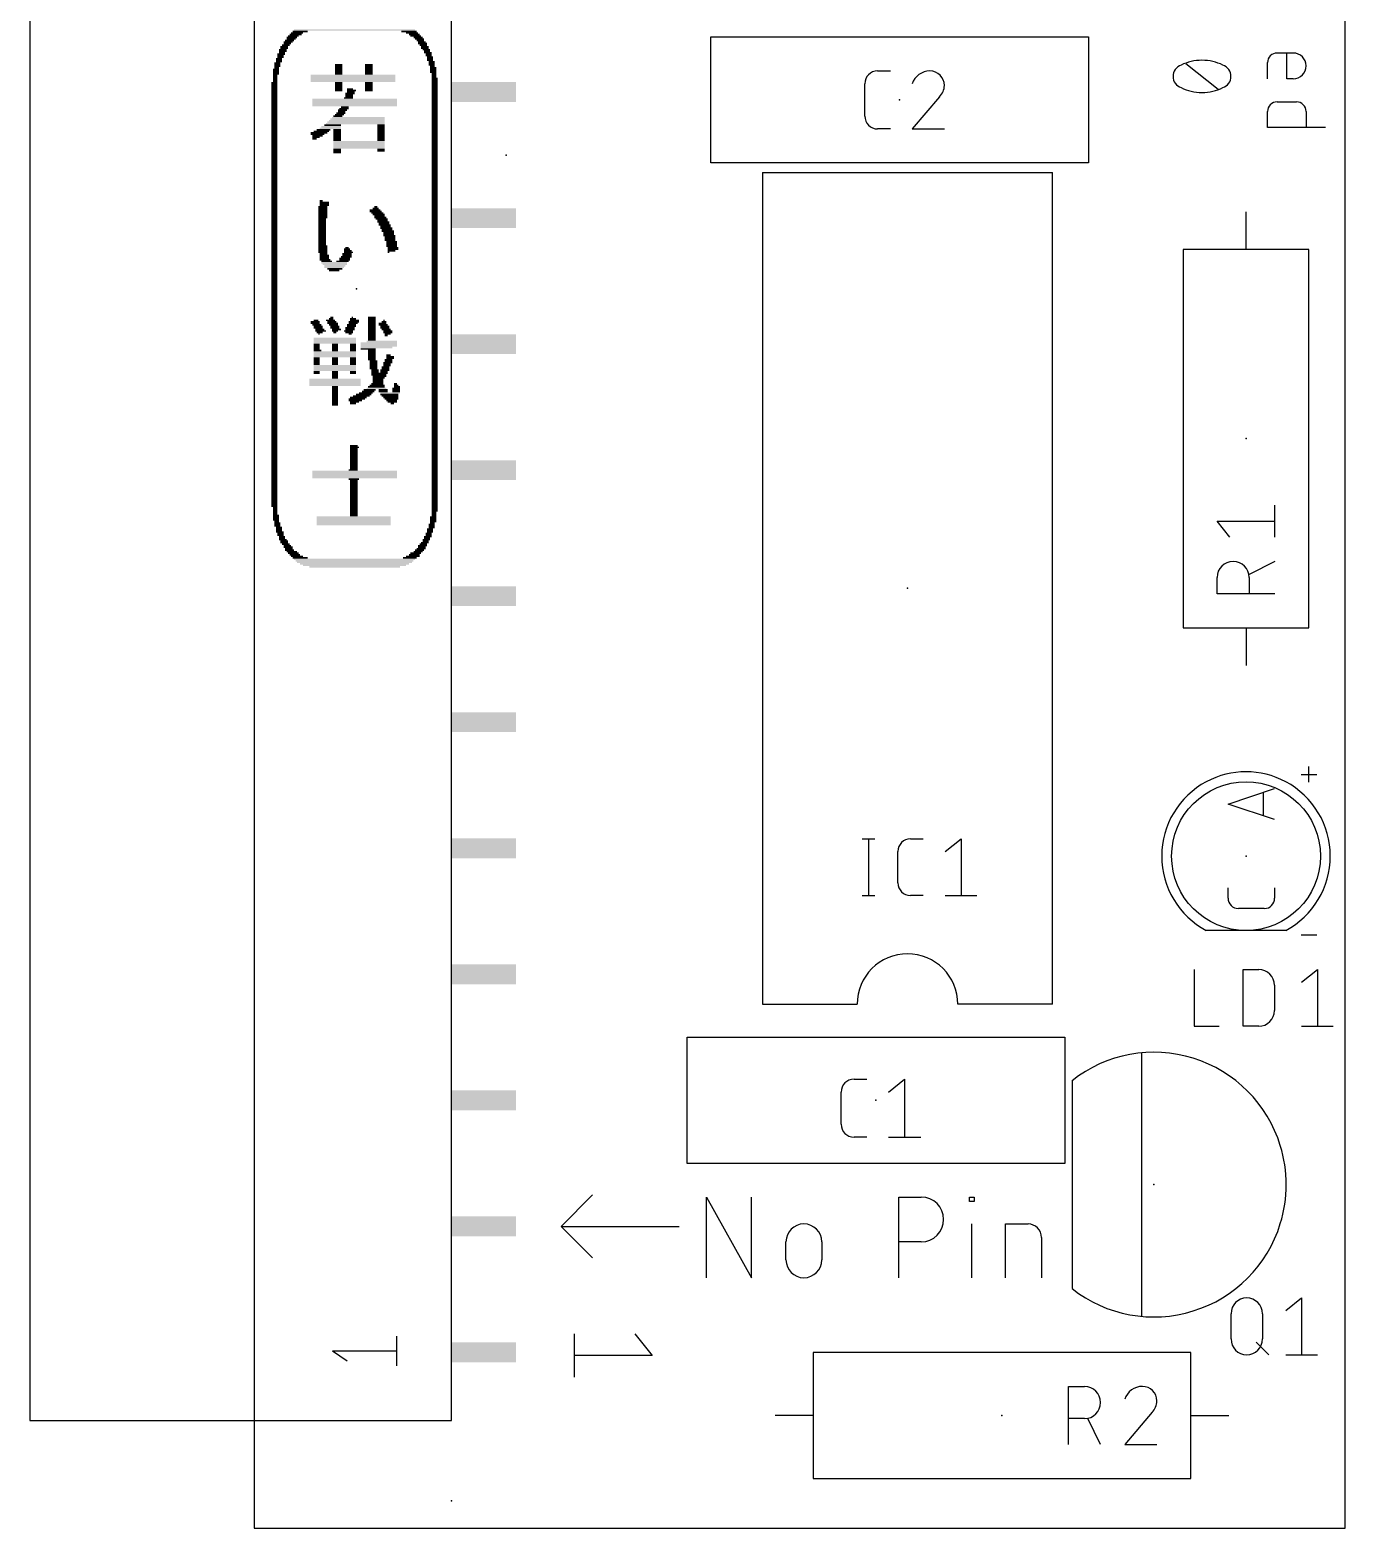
# Model space of a CAD drawing. Extents: x -4.5 to 54.6, y -1 to 75.9.
# Drawn here: x -4.52 to 22, y -1 to 29.19 of the extents above; entities that cross this region are included whole.
import ezdxf

# ---------------------------------------------------------------- set-up
doc = ezdxf.new("R2010")
doc.units = 0
for name, color, linetype in [('20', 30, 'CONTINUOUS'), ('21', 253, 'CONTINUOUS'), ('23', 7, 'CONTINUOUS'), ('25', 253, 'CONTINUOUS'), ('51', 253, 'CONTINUOUS')]:
    doc.layers.add(name, color=color, linetype=linetype)

# ---------------------------------------------------------------- blocks, each defined once
blk = doc.blocks.new('RECT')
blk.add_solid([(-0.5, -0.5), (0.5, -0.5), (-0.5, 0.5), (0.5, 0.5)])

msp = doc.modelspace()

# ---------------------------------------------------------------- linework, layer by layer
at = {"layer": '20'}
for p, q in [((0, 54), (0, -1)), ((22, -1), (22, 54)), ((0, -1), (22, -1))]:
    msp.add_line(p, q, dxfattribs=at)
at = {"layer": '21'}
for p, q in [((-4.52, 52.17), (-4.52, 1.17)), ((3.98, 1.17), (3.98, 52.17)), ((9.2075, 26.5113), (9.2075, 29.0513)), ((9.2075, 29.0513), (16.8275, 29.0513)), ((16.8275, 29.0513), (16.8275, 26.5113)), ((20.6305, 28.7274), (20.9551, 28.7274)), ((20.8253, 28.2081), (20.8253, 28.7274)), ((18.7904, 28.5157), (19.4396, 27.9964)), ((20.4358, 28.2081), (20.4358, 28.5326)), ((20.9551, 28.2081), (20.8253, 28.2081)), ((20.4358, 27.2234), (20.4358, 27.5479)), ((20.6305, 27.7427), (21.02, 27.7427)), ((21.2147, 27.5479), (21.2147, 27.2234)), ((21.6042, 27.2234), (20.4358, 27.2234)), ((16.8275, 26.5113), (9.2075, 26.5113)), ((10.2553, 26.3208), (10.2553, 9.5568)), ((10.2553, 26.3208), (16.0973, 26.3208)), ((16.0973, 9.5568), (16.0973, 26.3208)), ((20.0025, 24.765), (20.0025, 25.527)), ((18.7325, 24.765), (18.7325, 17.145)), ((21.2725, 24.765), (18.7325, 24.765)), ((21.2725, 17.145), (21.2725, 24.765)), ((18.7325, 17.145), (21.2725, 17.145)), ((20.0025, 17.145), (20.0025, 16.383)), ((21.2725, 14.0288), (21.2725, 14.3463)), ((21.1137, 14.1875), (21.4313, 14.1875)), ((21.1137, 10.9538), (21.4313, 10.9538)), ((10.2553, 9.5568), (12.1603, 9.5568)), ((16.0973, 9.5568), (14.1923, 9.5568)), ((8.7313, 6.35), (8.7313, 8.89)), ((8.7313, 8.89), (16.3513, 8.89)), ((16.3513, 8.89), (16.3513, 6.35)), ((17.8923, 8.5762), (17.8923, 8.1753)), ((16.4953, 8.0163), (16.4953, 3.8263)), ((16.3513, 6.35), (8.7313, 6.35)), ((17.8923, 6.2073), (17.8923, 5.6353)), ((6.8262, 5.715), (6.1913, 5.08)), ((9.125, 4.045), (9.125, 5.6706)), ((9.125, 5.6706), (10.0281, 4.045)), ((10.0281, 4.045), (10.0281, 5.6706)), ((13.0018, 4.045), (13.0018, 5.6706)), ((13.0018, 5.6706), (13.4533, 5.6706)), ((14.4291, 5.5802), (14.4291, 5.6706)), ((14.4291, 5.6706), (14.5194, 5.6706)), ((14.5194, 5.5802), (14.4291, 5.5802)), ((14.5194, 5.6706), (14.5194, 5.5802)), ((6.1913, 5.08), (8.5725, 5.08)), ((6.1913, 5.08), (6.8262, 4.445)), ((14.4743, 4.045), (14.4743, 5.1287)), ((15.1551, 4.045), (15.1551, 5.1287)), ((15.1551, 5.1287), (15.6067, 5.1287)), ((15.8776, 4.8578), (15.8776, 4.045)), ((10.7263, 4.4062), (10.7263, 4.7674)), ((11.4488, 4.7674), (11.4488, 4.4062)), ((13.4533, 4.7674), (13.0018, 4.7674)), ((17.8923, 3.6673), (17.8923, 3.2663)), ((2.88, 2.27), (2.88, 2.87)), ((6.4516, 2.9146), (6.4516, 2.0398)), ((7.6764, 2.9146), (8.0264, 2.4772)), ((1.58, 2.57), (2.88, 2.57)), ((1.58, 2.57), (1.88, 2.37)), ((8.0264, 2.4772), (6.4516, 2.4772)), ((18.8912, 2.54), (11.2713, 2.54)), ((11.2713, 2.54), (11.2713, 0)), ((18.8912, 0), (18.8912, 2.54)), ((11.2713, 1.27), (10.5092, 1.27)), ((18.8912, 1.27), (19.6532, 1.27)), ((-4.52, 1.17), (3.98, 1.17)), ((11.2713, 0), (18.8912, 0))]:
    msp.add_line(p, q, dxfattribs=at)
for centre, radius, start, end in [((20.6305, 28.5326), 0.1947, 90, 180), ((20.9551, 28.4677), 0.2596, 270, 90), ((18.771, 28.2561), 0.2402, 108.9254, 179.9998), ((19.115, 27.6177), 0.9629, 90, 115.9888), ((19.115, 27.6178), 0.9629, 64.0109, 90.0001), ((19.459, 28.2561), 0.2402, 360, 71.0751), ((18.771, 28.2561), 0.2402, 180, 251.0733), ((19.459, 28.2561), 0.2402, 288.9259, 359.9998), ((19.115, 28.8944), 0.9629, 244.0112, 270), ((19.115, 28.8944), 0.9628, 269.9999, 295.9891), ((20.6305, 27.5479), 0.1947, 90, 180), ((21.02, 27.5479), 0.1947, 0, 90), ((20.0025, 12.5412), 1.7, 118.0725, 241.9275), ((20.0025, 12.5412), 1.7, 118.0725, 241.9275), ((20.0025, 12.5412), 1.7, 298.0725, 61.9275), ((20.0025, 12.5412), 1.7, 298.0725, 61.9275), ((13.1763, 9.5568), 1.016, 0, 180), ((18.1462, 5.9213), 2.667, 17.1468, 128.2458), ((13.4533, 5.219), 0.4516, 270, 90), ((18.1462, 5.9207), 2.667, 231.7529, 342.8529), ((11.0875, 4.7674), 0.3612, 0, 180), ((15.6067, 4.8577), 0.2709, 0.0007, 90), ((11.0875, 4.4062), 0.3612, 180, 0)]:
    msp.add_arc(centre, radius, start, end, dxfattribs=at)
at = {"layer": '23'}
for p in [(13.0175, 27.7813), (5.08, 26.67), (2.0638, 23.9713), (20.0025, 20.955), (13.1763, 17.9388), (20.0025, 12.5412), (12.5412, 7.62), (18.1463, 5.9213), (15.0813, 1.27), (3.98, -0.4538)]:
    msp.add_point(p, dxfattribs=at)
at = {"layer": '25'}
for p, q in [((12.3143, 27.4567), (12.3143, 28.1058)), ((12.5739, 28.3655), (12.8336, 28.3655)), ((13.8218, 27.8462), (13.2701, 27.1971)), ((12.8336, 27.1971), (12.5739, 27.1971)), ((13.2701, 27.1971), (13.9192, 27.1971)), ((20.5867, 18.9664), (20.5867, 19.6155)), ((19.6779, 18.9664), (19.4183, 19.291)), ((19.4183, 19.291), (20.5867, 19.291)), ((20.5867, 18.4799), (20.0674, 18.2203)), ((19.4183, 17.8308), (19.4183, 18.1554)), ((20.0674, 18.1554), (20.0674, 17.8308)), ((20.5867, 17.8308), (19.4183, 17.8308)), ((12.2619, 12.8905), (12.5159, 12.8905)), ((12.3889, 12.8905), (12.3889, 11.7475)), ((13.236, 12.8905), (13.49, 12.8905)), ((13.9383, 12.6365), (14.2558, 12.8905)), ((14.2558, 12.8905), (14.2558, 11.7475)), ((12.982, 12.0015), (12.982, 12.6365)), ((12.2619, 11.7475), (12.5159, 11.7475)), ((13.49, 11.7475), (13.236, 11.7475)), ((13.9383, 11.7475), (14.5732, 11.7475)), ((18.9548, 10.2553), (18.9548, 9.1123)), ((19.9428, 9.1123), (19.9428, 10.2553)), ((19.9428, 10.2553), (20.2603, 10.2553)), ((21.1239, 10.0013), (21.4414, 10.2553)), ((21.4414, 10.2553), (21.4414, 9.1123)), ((20.5778, 9.9378), (20.5778, 9.4298)), ((18.9548, 9.1123), (19.4627, 9.1123)), ((20.2603, 9.1123), (19.9428, 9.1123)), ((21.1239, 9.1123), (21.7589, 9.1123)), ((12.0977, 8.0455), (12.3573, 8.0455)), ((12.7938, 7.7858), (13.1184, 8.0455)), ((13.1184, 8.0455), (13.1184, 6.8771)), ((11.838, 7.1367), (11.838, 7.7858)), ((12.3573, 6.8771), (12.0977, 6.8771)), ((12.7938, 6.8771), (13.443, 6.8771)), ((20.8071, 3.3825), (21.1246, 3.6365)), ((21.1246, 3.6365), (21.1246, 2.4935)), ((19.701, 2.811), (19.701, 3.319)), ((20.336, 3.319), (20.336, 2.811)), ((20.209, 2.7475), (20.463, 2.4935)), ((20.8071, 2.4935), (21.4421, 2.4935)), ((16.4207, 0.6858), (16.4207, 1.8542)), ((16.4207, 1.8542), (16.7453, 1.8542)), ((18.1081, 1.3349), (17.5563, 0.6858)), ((16.7453, 1.2051), (16.4207, 1.2051)), ((17.0698, 0.6858), (16.8102, 1.2051)), ((17.5563, 0.6858), (18.2055, 0.6858))]:
    msp.add_line(p, q, dxfattribs=at)
for centre, radius, start, end in [((12.5739, 28.1058), 0.2596, 90.0007, 180), ((13.6271, 27.9902), 0.3753, 90.0001, 162.0549), ((13.6271, 28.0734), 0.2921, 0, 90), ((13.6055, 28.0734), 0.3138, 313.604, 359.9996), ((12.5739, 27.4567), 0.2596, 180, 270), ((19.7429, 18.1554), 0.3246, 0, 180), ((13.236, 12.6365), 0.254, 90, 180), ((13.236, 12.0015), 0.254, 180, 270), ((20.2603, 9.9378), 0.3175, 0, 90), ((20.2603, 9.4298), 0.3175, 270, 0), ((12.0977, 7.7858), 0.2596, 90.0007, 180), ((12.0977, 7.1367), 0.2596, 180, 270), ((20.0185, 3.319), 0.3175, 0, 180), ((20.0185, 2.811), 0.3175, 180, 0), ((16.7453, 1.5296), 0.3246, 270, 90), ((17.9134, 1.4789), 0.3753, 90.0001, 162.0549), ((17.9134, 1.5621), 0.2921, 0, 90), ((17.8917, 1.5621), 0.3138, 313.604, 359.9996)]:
    msp.add_arc(centre, radius, start, end, dxfattribs=at)
at = {"layer": '51'}
for p, q in [((19.6406, 13.5899), (20.5804, 13.9032)), ((20.5804, 13.2766), (19.6406, 13.5899)), ((20.3454, 13.8248), (20.3454, 13.3549)), ((19.6406, 11.6943), (19.6406, 11.9032)), ((20.5804, 11.9032), (20.5804, 11.6943)), ((20.3716, 11.4855), (19.8494, 11.4855)), ((20.8025, 11.0412), (19.2025, 11.0412)), ((17.8923, 8.1753), (17.8923, 6.2073)), ((17.8923, 5.6353), (17.8923, 3.6673))]:
    msp.add_line(p, q, dxfattribs=at)
msp.add_circle((20.0025, 12.5412), 1.5, dxfattribs=at)
for centre, radius, start, end in [((20.0025, 12.5412), 1.7, 61.9275, 118.0725), ((19.8494, 11.6943), 0.2089, 180.0017, 270), ((20.3716, 11.6943), 0.2088, 270, 0), ((18.1463, 5.9213), 2.667, 342.8532, 17.1468)]:
    msp.add_arc(centre, radius, start, end, dxfattribs=at)

# ---------------------------------------------------------------- block references
at = {"layer": '21', "yscale": 0.0305}
for p, xscale in [((0.7153, 28.9783), 0.1829), ((0.761, 29.0393), 0.2134), ((0.7458, 29.0088), 0.1829), ((0.7915, 29.0697), 0.2134), ((0.8372, 29.1002), 0.2438), ((0.8677, 29.1307), 0.2438), ((0.9287, 29.1612), 0.3048), ((2.0259, 29.1917), 2.4384), ((3.1232, 29.1612), 0.3048), ((3.1842, 29.1307), 0.2438), ((3.2299, 29.1002), 0.2134), ((3.2604, 29.0697), 0.2134), ((3.3061, 29.0393), 0.1829), ((3.3366, 29.0088), 0.1829), ((3.3518, 28.9783), 0.1524), ((0.5324, 28.6735), 0.1219), ((0.5477, 28.704), 0.1524), ((0.5782, 28.7954), 0.1524), ((0.5782, 28.7649), 0.1524), ((0.5629, 28.7345), 0.1219), ((0.6086, 28.8564), 0.1524), ((0.6086, 28.8259), 0.1524), ((0.6391, 28.8869), 0.1524), ((0.6848, 28.9478), 0.1829), ((0.6696, 28.9173), 0.1524), ((3.3823, 28.9478), 0.1524), ((3.3976, 28.9173), 0.1829), ((3.4128, 28.8869), 0.1524), ((3.4433, 28.8564), 0.1524), ((3.4433, 28.8259), 0.1524), ((3.4738, 28.7954), 0.1524), ((3.489, 28.7649), 0.1219), ((3.5042, 28.7345), 0.1524), ((3.5195, 28.704), 0.1219), ((3.5195, 28.6735), 0.1219), ((0.441, 28.3992), 0.1219), ((0.441, 28.3687), 0.1219), ((0.4715, 28.5211), 0.1219), ((0.4715, 28.4906), 0.1219), ((0.4715, 28.4601), 0.1219), ((0.4562, 28.4297), 0.0914), ((0.502, 28.6125), 0.1219), ((0.502, 28.5821), 0.1219), ((0.502, 28.5516), 0.1219), ((0.5324, 28.643), 0.1219), ((1.7059, 28.4906), 0.1524), ((1.7059, 28.4601), 0.1524), ((1.7059, 28.4297), 0.1524), ((1.7059, 28.3992), 0.1524), ((1.7059, 28.3687), 0.1524), ((2.3155, 28.4906), 0.1524), ((2.3155, 28.4601), 0.1524), ((2.3155, 28.4297), 0.1524), ((2.3155, 28.3992), 0.1524), ((2.3155, 28.3687), 0.1524), ((3.55, 28.643), 0.1219), ((3.55, 28.6125), 0.1219), ((3.55, 28.5821), 0.1219), ((3.5804, 28.5516), 0.1219), ((3.5804, 28.5211), 0.1219), ((3.5804, 28.4906), 0.1219), ((3.6109, 28.4297), 0.1219), ((3.6109, 28.3992), 0.1219), ((3.6109, 28.3687), 0.1219), ((3.5957, 28.4601), 0.0914), ((0.4105, 28.1249), 0.1219), ((0.4105, 28.0944), 0.1219), ((0.4105, 28.0639), 0.1219), ((0.441, 28.3382), 0.1219), ((0.441, 28.3077), 0.1219), ((0.4258, 28.2773), 0.0914), ((0.4258, 28.2468), 0.0914), ((0.4258, 28.2163), 0.0914), ((0.4258, 28.1858), 0.0914), ((0.4258, 28.1553), 0.0914), ((1.9955, 28.2773), 1.7069), ((1.9955, 28.2468), 1.7069), ((1.9955, 28.2163), 1.7069), ((1.9955, 28.1858), 1.7069), ((1.9955, 28.1553), 1.7069), ((1.7059, 28.3382), 0.1524), ((1.7059, 28.3077), 0.1524), ((1.7059, 28.1249), 0.1524), ((1.7059, 28.0944), 0.1524), ((1.7059, 28.0639), 0.1524), ((2.3155, 28.3382), 0.1524), ((2.3155, 28.3077), 0.1524), ((2.3155, 28.1249), 0.1524), ((2.3155, 28.0944), 0.1524), ((2.3155, 28.0639), 0.1524), ((3.6109, 28.3382), 0.1219), ((3.6261, 28.3077), 0.0914), ((3.6261, 28.2773), 0.0914), ((3.6261, 28.2468), 0.0914), ((3.6414, 28.2163), 0.1219), ((3.6414, 28.1858), 0.1219), ((3.6414, 28.1553), 0.1219), ((3.6414, 28.1249), 0.1219), ((3.6414, 28.0944), 0.1219), ((3.6414, 28.0639), 0.1219), ((0.4105, 28.0334), 0.1219), ((0.4105, 28.0029), 0.1219), ((0.4105, 27.9725), 0.1219), ((0.4105, 27.942), 0.1219), ((0.4105, 27.9115), 0.1219), ((0.4105, 27.881), 0.1219), ((0.4105, 27.8505), 0.1219), ((0.4105, 27.8201), 0.1219), ((0.4105, 27.7896), 0.1219), ((2.0259, 27.7896), 1.7069), ((1.7059, 28.0334), 0.1524), ((1.7059, 28.0029), 0.1524), ((1.7059, 27.9725), 0.1524), ((1.904, 27.8201), 0.1829), ((1.9345, 27.9115), 0.1829), ((1.9193, 27.881), 0.1524), ((1.9193, 27.8505), 0.1524), ((1.9345, 28.0029), 0.1219), ((1.965, 27.9725), 0.1829), ((1.9498, 27.942), 0.1524), ((2.3155, 28.0334), 0.1524), ((2.3155, 28.0029), 0.1524), ((2.3155, 27.9725), 0.1524), ((3.6414, 28.0334), 0.1219), ((3.6414, 28.0029), 0.1219), ((3.6414, 27.9725), 0.1219), ((3.6414, 27.942), 0.1219), ((3.6414, 27.9115), 0.1219), ((3.6414, 27.881), 0.1219), ((3.6414, 27.8505), 0.1219), ((3.6414, 27.8201), 0.1219), ((3.6414, 27.7896), 0.1219), ((0.4105, 27.7591), 0.1219), ((0.4105, 27.7286), 0.1219), ((0.4105, 27.6981), 0.1219), ((0.4105, 27.6677), 0.1219), ((0.4105, 27.6372), 0.1219), ((0.4105, 27.6067), 0.1219), ((0.4105, 27.5762), 0.1219), ((0.4105, 27.5457), 0.1219), ((0.4105, 27.5153), 0.1219), ((0.4105, 27.4848), 0.1219), ((2.0259, 27.7591), 1.7069), ((2.0259, 27.7286), 1.7069), ((2.0259, 27.6981), 1.7069), ((2.0259, 27.6677), 1.7069), ((1.7212, 27.4848), 0.1829), ((1.7516, 27.5153), 0.1829), ((1.7821, 27.5762), 0.1829), ((1.7669, 27.5457), 0.1524), ((1.8126, 27.6067), 0.1829), ((1.8278, 27.6372), 0.1524), ((3.6414, 27.7591), 0.1219), ((3.6414, 27.7286), 0.1219), ((3.6414, 27.6981), 0.1219), ((3.6414, 27.6677), 0.1219), ((3.6414, 27.6372), 0.1219), ((3.6414, 27.6067), 0.1219), ((3.6414, 27.5762), 0.1219), ((3.6414, 27.5457), 0.1219), ((3.6414, 27.5153), 0.1219), ((3.6414, 27.4848), 0.1219), ((0.4105, 27.4543), 0.1219), ((0.4105, 27.4238), 0.1219), ((0.4105, 27.3933), 0.1219), ((0.4105, 27.3629), 0.1219), ((0.4105, 27.3324), 0.1219), ((0.4105, 27.3019), 0.1219), ((0.4105, 27.2714), 0.1219), ((0.4105, 27.2409), 0.1219), ((0.4105, 27.2105), 0.1219), ((0.4105, 27.18), 0.1219), ((1.4011, 27.18), 0.2743), ((1.5383, 27.2105), 0.4267), ((1.5535, 27.2409), 0.3962), ((1.584, 27.2714), 0.3353), ((2.0412, 27.3019), 1.1887), ((2.0564, 27.3324), 1.1582), ((2.0717, 27.3629), 1.1278), ((2.0869, 27.3933), 1.0973), ((2.1021, 27.4238), 1.0668), ((1.6754, 27.18), 0.1524), ((1.6907, 27.4543), 0.1829), ((2.5594, 27.2714), 0.1524), ((2.5594, 27.2409), 0.1524), ((2.5594, 27.2105), 0.1524), ((2.5594, 27.18), 0.1524), ((3.6414, 27.4543), 0.1219), ((3.6414, 27.4238), 0.1219), ((3.6414, 27.3933), 0.1219), ((3.6414, 27.3629), 0.1219), ((3.6414, 27.3324), 0.1219), ((3.6414, 27.3019), 0.1219), ((3.6414, 27.2714), 0.1219), ((3.6414, 27.2409), 0.1219), ((3.6414, 27.2105), 0.1219), ((3.6414, 27.18), 0.1219), ((0.4105, 27.1495), 0.1219), ((0.4105, 27.119), 0.1219), ((0.4105, 27.0885), 0.1219), ((0.4105, 27.0581), 0.1219), ((0.4105, 27.0276), 0.1219), ((0.4105, 26.9971), 0.1219), ((0.4105, 26.9666), 0.1219), ((0.4105, 26.9361), 0.1219), ((0.4105, 26.9057), 0.1219), ((0.4105, 26.8752), 0.1219), ((1.2792, 27.0885), 0.2743), ((1.3097, 27.119), 0.3353), ((1.2792, 27.0581), 0.2134), ((1.2487, 27.0276), 0.1524), ((1.2182, 26.9971), 0.0914), ((1.3554, 27.1495), 0.3048), ((1.6754, 27.1495), 0.1524), ((1.6754, 27.119), 0.1524), ((1.6754, 27.0885), 0.1524), ((1.6754, 27.0581), 0.1524), ((1.6754, 27.0276), 0.1524), ((1.6754, 26.9971), 0.1524), ((1.6754, 26.9666), 0.1524), ((2.1174, 26.9361), 1.0363), ((2.1174, 26.9057), 1.0363), ((2.1174, 26.8752), 1.0363), ((2.5594, 27.1495), 0.1524), ((2.5594, 27.119), 0.1524), ((2.5594, 27.0885), 0.1524), ((2.5594, 27.0581), 0.1524), ((2.5594, 27.0276), 0.1524), ((2.5594, 26.9971), 0.1524), ((2.5594, 26.9666), 0.1524), ((3.6414, 27.1495), 0.1219), ((3.6414, 27.119), 0.1219), ((3.6414, 27.0885), 0.1219), ((3.6414, 27.0581), 0.1219), ((3.6414, 27.0276), 0.1219), ((3.6414, 26.9971), 0.1219), ((3.6414, 26.9666), 0.1219), ((3.6414, 26.9361), 0.1219), ((3.6414, 26.9057), 0.1219), ((3.6414, 26.8752), 0.1219), ((0.4105, 26.8447), 0.1219), ((0.4105, 26.8142), 0.1219), ((0.4105, 26.7837), 0.1219), ((0.4105, 26.7533), 0.1219), ((0.4105, 26.7228), 0.1219), ((0.4105, 26.6923), 0.1219), ((0.4105, 26.6618), 0.1219), ((0.4105, 26.6313), 0.1219), ((0.4105, 26.6009), 0.1219), ((0.4105, 26.5704), 0.1219), ((1.6754, 26.7837), 0.1524), ((1.6754, 26.7533), 0.1524), ((1.6754, 26.7228), 0.1524), ((2.1174, 26.8447), 1.0363), ((2.1174, 26.8142), 1.0363), ((2.5594, 26.7837), 0.1524), ((2.5594, 26.7533), 0.1524), ((3.6414, 26.8447), 0.1219), ((3.6414, 26.8142), 0.1219), ((3.6414, 26.7837), 0.1219), ((3.6414, 26.7533), 0.1219), ((3.6414, 26.7228), 0.1219), ((3.6414, 26.6923), 0.1219), ((3.6414, 26.6618), 0.1219), ((3.6414, 26.6313), 0.1219), ((3.6414, 26.6009), 0.1219), ((3.6414, 26.5704), 0.1219), ((0.4105, 26.5399), 0.1219), ((0.4105, 26.5094), 0.1219), ((0.4105, 26.4789), 0.1219), ((0.4105, 26.4485), 0.1219), ((0.4105, 26.418), 0.1219), ((0.4105, 26.3875), 0.1219), ((0.4105, 26.357), 0.1219), ((0.4105, 26.3265), 0.1219), ((0.4105, 26.2961), 0.1219), ((0.4105, 26.2656), 0.1219), ((3.6414, 26.5399), 0.1219), ((3.6414, 26.5094), 0.1219), ((3.6414, 26.4789), 0.1219), ((3.6414, 26.4485), 0.1219), ((3.6414, 26.418), 0.1219), ((3.6414, 26.3875), 0.1219), ((3.6414, 26.357), 0.1219), ((3.6414, 26.3265), 0.1219), ((3.6414, 26.2961), 0.1219), ((3.6414, 26.2656), 0.1219), ((0.4105, 26.2351), 0.1219), ((0.4105, 26.2046), 0.1219), ((0.4105, 26.1741), 0.1219), ((0.4105, 26.1437), 0.1219), ((0.4105, 26.1132), 0.1219), ((0.4105, 26.0827), 0.1219), ((0.4105, 26.0522), 0.1219), ((0.4105, 26.0217), 0.1219), ((0.4105, 25.9913), 0.1219), ((0.4105, 25.9608), 0.1219), ((3.6414, 26.2351), 0.1219), ((3.6414, 26.2046), 0.1219), ((3.6414, 26.1741), 0.1219), ((3.6414, 26.1437), 0.1219), ((3.6414, 26.1132), 0.1219), ((3.6414, 26.0827), 0.1219), ((3.6414, 26.0522), 0.1219), ((3.6414, 26.0217), 0.1219), ((3.6414, 25.9913), 0.1219), ((3.6414, 25.9608), 0.1219), ((0.4105, 25.9303), 0.1219), ((0.4105, 25.8998), 0.1219), ((0.4105, 25.8693), 0.1219), ((0.4105, 25.8389), 0.1219), ((0.4105, 25.8084), 0.1219), ((0.4105, 25.7779), 0.1219), ((0.4105, 25.7474), 0.1219), ((0.4105, 25.7169), 0.1219), ((0.4105, 25.6865), 0.1219), ((0.4105, 25.656), 0.1219), ((1.4163, 25.7169), 0.1829), ((1.4163, 25.6865), 0.1829), ((1.4163, 25.656), 0.1829), ((1.3554, 25.7474), 0.061), ((3.6414, 25.9303), 0.1219), ((3.6414, 25.8998), 0.1219), ((3.6414, 25.8693), 0.1219), ((3.6414, 25.8389), 0.1219), ((3.6414, 25.8084), 0.1219), ((3.6414, 25.7779), 0.1219), ((3.6414, 25.7474), 0.1219), ((3.6414, 25.7169), 0.1219), ((3.6414, 25.6865), 0.1219), ((3.6414, 25.656), 0.1219), ((0.4105, 25.6255), 0.1219), ((0.4105, 25.595), 0.1219), ((0.4105, 25.5645), 0.1219), ((0.4105, 25.5341), 0.1219), ((0.4105, 25.5036), 0.1219), ((0.4105, 25.4731), 0.1219), ((0.4105, 25.4426), 0.1219), ((0.4105, 25.4121), 0.1219), ((0.4105, 25.3817), 0.1219), ((0.4105, 25.3512), 0.1219), ((1.3859, 25.6255), 0.1829), ((1.3859, 25.595), 0.1829), ((1.3859, 25.5645), 0.1829), ((1.3859, 25.5341), 0.1829), ((1.3859, 25.5036), 0.1829), ((1.3859, 25.4731), 0.1829), ((1.3859, 25.4426), 0.1829), ((1.3859, 25.4121), 0.1829), ((1.3706, 25.3817), 0.1524), ((1.3706, 25.3512), 0.1524), ((2.4374, 25.5645), 0.2134), ((2.4527, 25.5341), 0.2438), ((2.4832, 25.5036), 0.2438), ((2.5136, 25.4731), 0.2438), ((2.4527, 25.595), 0.1219), ((2.4527, 25.6255), 0.061), ((2.5289, 25.4426), 0.2134), ((2.5441, 25.4121), 0.2438), ((2.5746, 25.3817), 0.2438), ((2.5898, 25.3512), 0.2134), ((3.6414, 25.6255), 0.1219), ((3.6414, 25.595), 0.1219), ((3.6414, 25.5645), 0.1219), ((3.6414, 25.5341), 0.1219), ((3.6414, 25.5036), 0.1219), ((3.6414, 25.4731), 0.1219), ((3.6414, 25.4426), 0.1219), ((3.6414, 25.4121), 0.1219), ((3.6414, 25.3817), 0.1219), ((3.6414, 25.3512), 0.1219), ((0.4105, 25.3207), 0.1219), ((0.4105, 25.2902), 0.1219), ((0.4105, 25.2597), 0.1219), ((0.4105, 25.2293), 0.1219), ((0.4105, 25.1988), 0.1219), ((0.4105, 25.1683), 0.1219), ((0.4105, 25.1378), 0.1219), ((0.4105, 25.1073), 0.1219), ((0.4105, 25.0769), 0.1219), ((0.4105, 25.0464), 0.1219), ((1.3706, 25.3207), 0.1524), ((1.3706, 25.2902), 0.1524), ((1.3706, 25.2597), 0.1524), ((1.3706, 25.2293), 0.1524), ((1.3706, 25.1988), 0.1524), ((1.3706, 25.1683), 0.1524), ((1.3706, 25.1378), 0.1524), ((1.3706, 25.1073), 0.1524), ((1.3706, 25.0769), 0.1524), ((1.3706, 25.0464), 0.1524), ((2.6051, 25.3207), 0.2438), ((2.6203, 25.2902), 0.2134), ((2.6356, 25.2597), 0.2438), ((2.6508, 25.2293), 0.2134), ((2.666, 25.1988), 0.2438), ((2.6813, 25.1683), 0.2134), ((2.6965, 25.1378), 0.2438), ((2.7118, 25.1073), 0.2134), ((2.7118, 25.0769), 0.2134), ((2.727, 25.0464), 0.2438), ((3.6414, 25.3207), 0.1219), ((3.6414, 25.2902), 0.1219), ((3.6414, 25.2597), 0.1219), ((3.6414, 25.2293), 0.1219), ((3.6414, 25.1988), 0.1219), ((3.6414, 25.1683), 0.1219), ((3.6414, 25.1378), 0.1219), ((3.6414, 25.1073), 0.1219), ((3.6414, 25.0769), 0.1219), ((3.6414, 25.0464), 0.1219), ((0.4105, 25.0159), 0.1219), ((0.4105, 24.9854), 0.1219), ((0.4105, 24.9549), 0.1219), ((0.4105, 24.9245), 0.1219), ((0.4105, 24.894), 0.1219), ((0.4105, 24.8635), 0.1219), ((0.4105, 24.833), 0.1219), ((0.4105, 24.8025), 0.1219), ((0.4105, 24.7721), 0.1219), ((1.3706, 25.0159), 0.1524), ((1.3706, 24.9854), 0.1524), ((1.3706, 24.9549), 0.1524), ((1.3706, 24.9245), 0.1524), ((1.3706, 24.894), 0.1524), ((1.3706, 24.8635), 0.1524), ((1.3859, 24.833), 0.1829), ((1.3859, 24.8025), 0.1829), ((1.3859, 24.7721), 0.1829), ((1.8736, 24.7721), 0.1219), ((1.8736, 24.8025), 0.061), ((2.7422, 25.0159), 0.2134), ((2.7422, 24.9854), 0.2134), ((2.7422, 24.9549), 0.2134), ((2.7727, 24.9245), 0.2134), ((2.7727, 24.894), 0.2134), ((2.7727, 24.8635), 0.2134), ((2.7727, 24.833), 0.2134), ((2.8032, 24.8025), 0.2134), ((2.8032, 24.7721), 0.2134), ((3.6414, 25.0159), 0.1219), ((3.6414, 24.9854), 0.1219), ((3.6414, 24.9549), 0.1219), ((3.6414, 24.9245), 0.1219), ((3.6414, 24.894), 0.1219), ((3.6414, 24.8635), 0.1219), ((3.6414, 24.833), 0.1219), ((3.6414, 24.8025), 0.1219), ((3.6414, 24.7721), 0.1219), ((0.4105, 24.7416), 0.1219), ((0.4105, 24.7111), 0.1219), ((0.4105, 24.6806), 0.1219), ((0.4105, 24.6501), 0.1219), ((0.4105, 24.6197), 0.1219), ((0.4105, 24.5892), 0.1219), ((0.4105, 24.5587), 0.1219), ((0.4105, 24.5282), 0.1219), ((0.4105, 24.4977), 0.1219), ((0.4105, 24.4672), 0.1219), ((1.3859, 24.7416), 0.1829), ((1.3859, 24.7111), 0.1829), ((1.4163, 24.6501), 0.1829), ((1.4163, 24.6197), 0.1829), ((1.4163, 24.5892), 0.1829), ((1.4011, 24.6806), 0.1524), ((1.4316, 24.5587), 0.2134), ((1.4621, 24.5282), 0.2134), ((1.6145, 24.4977), 0.5182), ((1.6297, 24.4672), 0.4877), ((1.7821, 24.5282), 0.2438), ((1.8278, 24.5892), 0.2134), ((1.8278, 24.5587), 0.2134), ((1.8583, 24.6197), 0.2134), ((1.8736, 24.6806), 0.1829), ((1.8736, 24.6501), 0.1829), ((1.904, 24.7111), 0.1829), ((1.8888, 24.7416), 0.1524), ((2.7727, 24.7416), 0.1524), ((2.7118, 24.7111), 0.0305), ((3.6414, 24.7416), 0.1219), ((3.6414, 24.7111), 0.1219), ((3.6414, 24.6806), 0.1219), ((3.6414, 24.6501), 0.1219), ((3.6414, 24.6197), 0.1219), ((3.6414, 24.5892), 0.1219), ((3.6414, 24.5587), 0.1219), ((3.6414, 24.5282), 0.1219), ((3.6414, 24.4977), 0.1219), ((3.6414, 24.4672), 0.1219), ((0.4105, 24.4368), 0.1219), ((0.4105, 24.4063), 0.1219), ((0.4105, 24.3758), 0.1219), ((0.4105, 24.3453), 0.1219), ((0.4105, 24.3148), 0.1219), ((0.4105, 24.2844), 0.1219), ((0.4105, 24.2539), 0.1219), ((0.4105, 24.2234), 0.1219), ((0.4105, 24.1929), 0.1219), ((0.4105, 24.1624), 0.1219), ((1.6297, 24.4368), 0.4267), ((1.6145, 24.4063), 0.3962), ((1.6297, 24.3758), 0.3048), ((1.6145, 24.3453), 0.2134), ((3.6414, 24.4368), 0.1219), ((3.6414, 24.4063), 0.1219), ((3.6414, 24.3758), 0.1219), ((3.6414, 24.3453), 0.1219), ((3.6414, 24.3148), 0.1219), ((3.6414, 24.2844), 0.1219), ((3.6414, 24.2539), 0.1219), ((3.6414, 24.2234), 0.1219), ((3.6414, 24.1929), 0.1219), ((3.6414, 24.1624), 0.1219), ((0.4105, 24.132), 0.1219), ((0.4105, 24.1015), 0.1219), ((0.4105, 24.071), 0.1219), ((0.4105, 24.0405), 0.1219), ((0.4105, 24.01), 0.1219), ((0.4105, 23.9796), 0.1219), ((0.4105, 23.9491), 0.1219), ((0.4105, 23.9186), 0.1219), ((0.4105, 23.8881), 0.1219), ((0.4105, 23.8576), 0.1219), ((3.6414, 24.132), 0.1219), ((3.6414, 24.1015), 0.1219), ((3.6414, 24.071), 0.1219), ((3.6414, 24.0405), 0.1219), ((3.6414, 24.01), 0.1219), ((3.6414, 23.9796), 0.1219), ((3.6414, 23.9491), 0.1219), ((3.6414, 23.9186), 0.1219), ((3.6414, 23.8881), 0.1219), ((3.6414, 23.8576), 0.1219), ((0.4105, 23.8272), 0.1219), ((0.4105, 23.7967), 0.1219), ((0.4105, 23.7662), 0.1219), ((0.4105, 23.7357), 0.1219), ((0.4105, 23.7052), 0.1219), ((0.4105, 23.6748), 0.1219), ((0.4105, 23.6443), 0.1219), ((0.4105, 23.6138), 0.1219), ((0.4105, 23.5833), 0.1219), ((0.4105, 23.5528), 0.1219), ((3.6414, 23.8272), 0.1219), ((3.6414, 23.7967), 0.1219), ((3.6414, 23.7662), 0.1219), ((3.6414, 23.7357), 0.1219), ((3.6414, 23.7052), 0.1219), ((3.6414, 23.6748), 0.1219), ((3.6414, 23.6443), 0.1219), ((3.6414, 23.6138), 0.1219), ((3.6414, 23.5833), 0.1219), ((3.6414, 23.5528), 0.1219), ((0.4105, 23.5224), 0.1219), ((0.4105, 23.4919), 0.1219), ((0.4105, 23.4614), 0.1219), ((0.4105, 23.4309), 0.1219), ((0.4105, 23.4005), 0.1219), ((0.4105, 23.37), 0.1219), ((0.4105, 23.3395), 0.1219), ((0.4105, 23.309), 0.1219), ((0.4105, 23.2785), 0.1219), ((0.4105, 23.2481), 0.1219), ((1.2335, 23.309), 0.1829), ((1.2335, 23.2785), 0.1829), ((1.264, 23.2481), 0.1829), ((1.2487, 23.3395), 0.0914), ((1.5383, 23.3395), 0.1829), ((1.5688, 23.309), 0.1829), ((1.584, 23.2785), 0.2134), ((1.5992, 23.2481), 0.1829), ((1.5535, 23.37), 0.0914), ((1.5688, 23.4005), 0.061), ((1.965, 23.2481), 0.1829), ((2.0107, 23.309), 0.2134), ((1.9955, 23.2785), 0.1829), ((1.9955, 23.37), 0.1219), ((2.0259, 23.3395), 0.1829), ((1.9802, 23.4005), 0.0305), ((2.3765, 23.4005), 0.1524), ((2.3765, 23.37), 0.1524), ((2.3765, 23.3395), 0.1524), ((2.3765, 23.309), 0.1524), ((2.3765, 23.2785), 0.1524), ((2.3765, 23.2481), 0.1524), ((2.5898, 23.2785), 0.1524), ((2.6051, 23.2481), 0.1829), ((2.6203, 23.309), 0.0914), ((2.6203, 23.3395), 0.0305), ((3.6414, 23.5224), 0.1219), ((3.6414, 23.4919), 0.1219), ((3.6414, 23.4614), 0.1219), ((3.6414, 23.4309), 0.1219), ((3.6414, 23.4005), 0.1219), ((3.6414, 23.37), 0.1219), ((3.6414, 23.3395), 0.1219), ((3.6414, 23.309), 0.1219), ((3.6414, 23.2785), 0.1219), ((3.6414, 23.2481), 0.1219), ((0.4105, 23.2176), 0.1219), ((0.4105, 23.1871), 0.1219), ((0.4105, 23.1566), 0.1219), ((0.4105, 23.1261), 0.1219), ((0.4105, 23.0957), 0.1219), ((0.4105, 23.0652), 0.1219), ((0.4105, 23.0347), 0.1219), ((0.4105, 23.0042), 0.1219), ((0.4105, 22.9737), 0.1219), ((0.4105, 22.9433), 0.1219), ((1.2944, 23.2176), 0.1829), ((1.2944, 23.1871), 0.1829), ((1.6297, 22.9737), 0.8534), ((1.6297, 22.9433), 0.8534), ((1.3249, 23.1566), 0.1829), ((1.3402, 23.1261), 0.2134), ((1.3249, 23.0957), 0.1219), ((1.3097, 23.0652), 0.0305), ((1.6297, 23.2176), 0.1829), ((1.6297, 23.1871), 0.1829), ((1.6602, 23.1566), 0.1829), ((1.6297, 23.1261), 0.1219), ((1.6297, 23.0957), 0.061), ((1.904, 23.1261), 0.1829), ((1.9345, 23.1871), 0.1829), ((1.9345, 23.1566), 0.1829), ((1.9193, 23.0957), 0.1524), ((1.965, 23.2176), 0.1829), ((1.9345, 23.0652), 0.061), ((2.3765, 23.2176), 0.1524), ((2.3765, 23.1871), 0.1524), ((2.3765, 23.1566), 0.1524), ((2.3765, 23.1261), 0.1524), ((2.3765, 23.0957), 0.1524), ((2.3765, 23.0652), 0.1524), ((2.3765, 23.0347), 0.1524), ((2.3765, 23.0042), 0.1524), ((2.3765, 22.9737), 0.1524), ((2.3765, 22.9433), 0.1524), ((2.6356, 23.2176), 0.1829), ((2.6356, 23.1871), 0.1829), ((2.666, 23.1566), 0.1829), ((2.6965, 23.1261), 0.1829), ((2.6965, 23.0957), 0.1829), ((2.6965, 23.0652), 0.1219), ((2.666, 23.0347), 0.061), ((3.6414, 23.2176), 0.1219), ((3.6414, 23.1871), 0.1219), ((3.6414, 23.1566), 0.1219), ((3.6414, 23.1261), 0.1219), ((3.6414, 23.0957), 0.1219), ((3.6414, 23.0652), 0.1219), ((3.6414, 23.0347), 0.1219), ((3.6414, 23.0042), 0.1219), ((3.6414, 22.9737), 0.1219), ((3.6414, 22.9433), 0.1219), ((0.4105, 22.9128), 0.1219), ((0.4105, 22.8823), 0.1219), ((0.4105, 22.8518), 0.1219), ((0.4105, 22.8213), 0.1219), ((0.4105, 22.7909), 0.1219), ((0.4105, 22.7604), 0.1219), ((0.4105, 22.7299), 0.1219), ((0.4105, 22.6994), 0.1219), ((0.4105, 22.6689), 0.1219), ((0.4105, 22.6385), 0.1219), ((1.6297, 22.9128), 0.8534), ((1.6297, 22.8823), 0.8534), ((1.264, 22.8518), 0.1219), ((1.264, 22.8213), 0.1219), ((1.264, 22.7909), 0.1219), ((1.264, 22.7604), 0.1219), ((1.2792, 22.7299), 0.1524), ((1.6297, 22.6994), 0.8534), ((1.6297, 22.6689), 0.8534), ((1.6297, 22.6385), 0.8534), ((1.6297, 22.8518), 0.1219), ((1.6297, 22.8213), 0.1219), ((1.6297, 22.7909), 0.1219), ((1.6297, 22.7604), 0.1219), ((1.6297, 22.7299), 0.1219), ((1.9955, 22.8518), 0.1219), ((1.9955, 22.8213), 0.1219), ((1.9955, 22.7909), 0.1219), ((1.9955, 22.7604), 0.1219), ((1.9955, 22.7299), 0.1219), ((2.5136, 22.8823), 0.7315), ((2.5136, 22.8518), 0.7315), ((2.5136, 22.8213), 0.7315), ((2.4679, 22.7909), 0.6401), ((2.3003, 22.7604), 0.3048), ((2.5746, 22.9128), 0.6096), ((2.3765, 22.7299), 0.1524), ((2.3765, 22.6994), 0.1524), ((2.3765, 22.6689), 0.1524), ((2.3765, 22.6385), 0.1524), ((2.7118, 22.6385), 0.0914), ((3.6414, 22.9128), 0.1219), ((3.6414, 22.8823), 0.1219), ((3.6414, 22.8518), 0.1219), ((3.6414, 22.8213), 0.1219), ((3.6414, 22.7909), 0.1219), ((3.6414, 22.7604), 0.1219), ((3.6414, 22.7299), 0.1219), ((3.6414, 22.6994), 0.1219), ((3.6414, 22.6689), 0.1219), ((3.6414, 22.6385), 0.1219), ((0.4105, 22.608), 0.1219), ((0.4105, 22.5775), 0.1219), ((0.4105, 22.547), 0.1219), ((0.4105, 22.5165), 0.1219), ((0.4105, 22.4861), 0.1219), ((0.4105, 22.4556), 0.1219), ((0.4105, 22.4251), 0.1219), ((0.4105, 22.3946), 0.1219), ((0.4105, 22.3641), 0.1219), ((0.4105, 22.3337), 0.1219), ((1.6297, 22.608), 0.8534), ((1.264, 22.5775), 0.1219), ((1.264, 22.547), 0.1219), ((1.264, 22.5165), 0.1219), ((1.264, 22.4861), 0.1219), ((1.264, 22.4556), 0.1219), ((1.6297, 22.4251), 0.8534), ((1.6297, 22.3946), 0.8534), ((1.6297, 22.3641), 0.8534), ((1.6297, 22.3337), 0.8534), ((1.6297, 22.5775), 0.1219), ((1.6297, 22.547), 0.1219), ((1.6297, 22.5165), 0.1219), ((1.6297, 22.4861), 0.1219), ((1.6297, 22.4556), 0.1219), ((1.9955, 22.5775), 0.1219), ((1.9955, 22.547), 0.1219), ((1.9955, 22.5165), 0.1219), ((1.9955, 22.4861), 0.1219), ((1.9955, 22.4556), 0.1219), ((2.3765, 22.608), 0.1524), ((2.3765, 22.5775), 0.1524), ((2.3765, 22.547), 0.1524), ((2.407, 22.5165), 0.1524), ((2.407, 22.4861), 0.1524), ((2.407, 22.4556), 0.1524), ((2.407, 22.4251), 0.1524), ((2.407, 22.3946), 0.1524), ((2.407, 22.3641), 0.1524), ((2.4374, 22.3337), 0.1524), ((2.6356, 22.3337), 0.1829), ((2.6508, 22.3946), 0.1524), ((2.6508, 22.3641), 0.1524), ((2.6965, 22.4861), 0.1829), ((2.6813, 22.4556), 0.1524), ((2.6813, 22.4251), 0.1524), ((2.7118, 22.547), 0.1524), ((2.7118, 22.5165), 0.1524), ((2.7422, 22.608), 0.1524), ((2.7422, 22.5775), 0.1524), ((3.6414, 22.608), 0.1219), ((3.6414, 22.5775), 0.1219), ((3.6414, 22.547), 0.1219), ((3.6414, 22.5165), 0.1219), ((3.6414, 22.4861), 0.1219), ((3.6414, 22.4556), 0.1219), ((3.6414, 22.4251), 0.1219), ((3.6414, 22.3946), 0.1219), ((3.6414, 22.3641), 0.1219), ((3.6414, 22.3337), 0.1219), ((0.4105, 22.3032), 0.1219), ((0.4105, 22.2727), 0.1219), ((0.4105, 22.2422), 0.1219), ((0.4105, 22.2117), 0.1219), ((0.4105, 22.1813), 0.1219), ((0.4105, 22.1508), 0.1219), ((0.4105, 22.1203), 0.1219), ((0.4105, 22.0898), 0.1219), ((0.4105, 22.0593), 0.1219), ((0.4105, 22.0289), 0.1219), ((1.6297, 22.1508), 1.0363), ((1.6297, 22.1203), 1.0363), ((1.6297, 22.0898), 1.0363), ((1.6297, 22.0593), 1.0363), ((1.6297, 22.0289), 1.0363), ((1.264, 22.3032), 0.1219), ((1.264, 22.2727), 0.1219), ((1.6297, 22.3032), 0.1219), ((1.6297, 22.2727), 0.1219), ((1.6297, 22.2422), 0.1219), ((1.6297, 22.2117), 0.1219), ((1.6297, 22.1813), 0.1219), ((1.9955, 22.3032), 0.1219), ((1.9955, 22.2727), 0.1219), ((2.4832, 22.0289), 0.3048), ((2.4374, 22.3032), 0.1524), ((2.5136, 22.2422), 0.3048), ((2.5289, 22.2727), 0.3353), ((2.4832, 22.0593), 0.2438), ((2.5136, 22.1813), 0.2438), ((2.4984, 22.1508), 0.2134), ((2.4984, 22.1203), 0.2134), ((2.4984, 22.0898), 0.2134), ((2.5289, 22.2117), 0.2743), ((2.6203, 22.3032), 0.1524), ((2.8489, 22.0593), 0.061), ((2.8641, 22.0289), 0.0914), ((3.6414, 22.3032), 0.1219), ((3.6414, 22.2727), 0.1219), ((3.6414, 22.2422), 0.1219), ((3.6414, 22.2117), 0.1219), ((3.6414, 22.1813), 0.1219), ((3.6414, 22.1508), 0.1219), ((3.6414, 22.1203), 0.1219), ((3.6414, 22.0898), 0.1219), ((3.6414, 22.0593), 0.1219), ((3.6414, 22.0289), 0.1219), ((0.4105, 21.9984), 0.1219), ((0.4105, 21.9679), 0.1219), ((0.4105, 21.9374), 0.1219), ((0.4105, 21.9069), 0.1219), ((0.4105, 21.8765), 0.1219), ((0.4105, 21.846), 0.1219), ((0.4105, 21.8155), 0.1219), ((0.4105, 21.785), 0.1219), ((0.4105, 21.7545), 0.1219), ((0.4105, 21.7241), 0.1219), ((1.6297, 21.9984), 0.1219), ((1.6297, 21.9679), 0.1219), ((1.6297, 21.9374), 0.1219), ((1.6297, 21.9069), 0.1219), ((1.6297, 21.8765), 0.1219), ((1.6297, 21.846), 0.1219), ((1.6297, 21.8155), 0.1219), ((1.6297, 21.785), 0.1219), ((1.6297, 21.7545), 0.1219), ((1.6297, 21.7241), 0.1219), ((2.0717, 21.7545), 0.3353), ((2.0412, 21.7241), 0.2743), ((2.1021, 21.785), 0.3353), ((2.1631, 21.8155), 0.3353), ((2.2088, 21.846), 0.3048), ((2.2546, 21.8765), 0.2743), ((2.3003, 21.9069), 0.2438), ((2.3308, 21.9374), 0.2438), ((2.4679, 21.9679), 0.3962), ((2.4679, 21.9984), 0.3353), ((2.6051, 21.9374), 0.1829), ((2.6051, 21.9069), 0.1829), ((2.7422, 21.8765), 0.3962), ((2.727, 21.846), 0.3658), ((2.7422, 21.8155), 0.3353), ((2.7575, 21.785), 0.3048), ((2.7727, 21.7545), 0.2743), ((2.7727, 21.7241), 0.2134), ((2.8641, 21.9679), 0.1524), ((2.8641, 21.9374), 0.1524), ((2.8641, 21.9069), 0.1524), ((2.8794, 21.9984), 0.1219), ((3.6414, 21.9984), 0.1219), ((3.6414, 21.9679), 0.1219), ((3.6414, 21.9374), 0.1219), ((3.6414, 21.9069), 0.1219), ((3.6414, 21.8765), 0.1219), ((3.6414, 21.846), 0.1219), ((3.6414, 21.8155), 0.1219), ((3.6414, 21.785), 0.1219), ((3.6414, 21.7545), 0.1219), ((3.6414, 21.7241), 0.1219), ((0.4105, 21.6936), 0.1219), ((0.4105, 21.6631), 0.1219), ((0.4105, 21.6326), 0.1219), ((0.4105, 21.6021), 0.1219), ((0.4105, 21.5717), 0.1219), ((0.4105, 21.5412), 0.1219), ((0.4105, 21.5107), 0.1219), ((0.4105, 21.4802), 0.1219), ((0.4105, 21.4497), 0.1219), ((1.6297, 21.6936), 0.1219), ((1.6297, 21.6631), 0.1219), ((1.6297, 21.6326), 0.1219), ((2.0259, 21.6936), 0.1829), ((1.9955, 21.6631), 0.1219), ((2.7879, 21.6936), 0.1829), ((2.7879, 21.6631), 0.061), ((3.6414, 21.6936), 0.1219), ((3.6414, 21.6631), 0.1219), ((3.6414, 21.6326), 0.1219), ((3.6414, 21.6021), 0.1219), ((3.6414, 21.5717), 0.1219), ((3.6414, 21.5412), 0.1219), ((3.6414, 21.5107), 0.1219), ((3.6414, 21.4802), 0.1219), ((3.6414, 21.4497), 0.1219), ((0.4105, 21.4193), 0.1219), ((0.4105, 21.3888), 0.1219), ((0.4105, 21.3583), 0.1219), ((0.4105, 21.3278), 0.1219), ((0.4105, 21.2973), 0.1219), ((0.4105, 21.2669), 0.1219), ((0.4105, 21.2364), 0.1219), ((0.4105, 21.2059), 0.1219), ((0.4105, 21.1754), 0.1219), ((0.4105, 21.1449), 0.1219), ((3.6414, 21.4193), 0.1219), ((3.6414, 21.3888), 0.1219), ((3.6414, 21.3583), 0.1219), ((3.6414, 21.3278), 0.1219), ((3.6414, 21.2973), 0.1219), ((3.6414, 21.2669), 0.1219), ((3.6414, 21.2364), 0.1219), ((3.6414, 21.2059), 0.1219), ((3.6414, 21.1754), 0.1219), ((3.6414, 21.1449), 0.1219), ((0.4105, 21.1145), 0.1219), ((0.4105, 21.084), 0.1219), ((0.4105, 21.0535), 0.1219), ((0.4105, 21.023), 0.1219), ((0.4105, 20.9925), 0.1219), ((0.4105, 20.9621), 0.1219), ((0.4105, 20.9316), 0.1219), ((0.4105, 20.9011), 0.1219), ((0.4105, 20.8706), 0.1219), ((0.4105, 20.8401), 0.1219), ((3.6414, 21.1145), 0.1219), ((3.6414, 21.084), 0.1219), ((3.6414, 21.0535), 0.1219), ((3.6414, 21.023), 0.1219), ((3.6414, 20.9925), 0.1219), ((3.6414, 20.9621), 0.1219), ((3.6414, 20.9316), 0.1219), ((3.6414, 20.9011), 0.1219), ((3.6414, 20.8706), 0.1219), ((3.6414, 20.8401), 0.1219), ((0.4105, 20.8097), 0.1219), ((0.4105, 20.7792), 0.1219), ((0.4105, 20.7487), 0.1219), ((0.4105, 20.7182), 0.1219), ((0.4105, 20.6877), 0.1219), ((0.4105, 20.6573), 0.1219), ((0.4105, 20.6268), 0.1219), ((0.4105, 20.5963), 0.1219), ((0.4105, 20.5658), 0.1219), ((0.4105, 20.5353), 0.1219), ((2.0107, 20.8097), 0.1524), ((2.0259, 20.7792), 0.1829), ((2.0107, 20.7487), 0.1524), ((2.0107, 20.7182), 0.1524), ((2.0107, 20.6877), 0.1524), ((2.0107, 20.6573), 0.1524), ((2.0107, 20.6268), 0.1524), ((2.0107, 20.5963), 0.1524), ((2.0107, 20.5658), 0.1524), ((2.0107, 20.5353), 0.1524), ((3.6414, 20.8097), 0.1219), ((3.6414, 20.7792), 0.1219), ((3.6414, 20.7487), 0.1219), ((3.6414, 20.7182), 0.1219), ((3.6414, 20.6877), 0.1219), ((3.6414, 20.6573), 0.1219), ((3.6414, 20.6268), 0.1219), ((3.6414, 20.5963), 0.1219), ((3.6414, 20.5658), 0.1219), ((3.6414, 20.5353), 0.1219), ((0.4105, 20.5049), 0.1219), ((0.4105, 20.4744), 0.1219), ((0.4105, 20.4439), 0.1219), ((0.4105, 20.4134), 0.1219), ((0.4105, 20.3829), 0.1219), ((0.4105, 20.3525), 0.1219), ((0.4105, 20.322), 0.1219), ((0.4105, 20.2915), 0.1219), ((0.4105, 20.261), 0.1219), ((0.4105, 20.2305), 0.1219), ((2.0259, 20.2915), 1.7069), ((2.0259, 20.261), 1.7069), ((2.0259, 20.2305), 1.7069), ((1.9955, 20.322), 0.1829), ((2.0107, 20.5049), 0.1524), ((2.0107, 20.4744), 0.1524), ((2.0107, 20.4439), 0.1524), ((2.0107, 20.4134), 0.1524), ((2.0107, 20.3829), 0.1524), ((2.0107, 20.3525), 0.1524), ((3.6414, 20.5049), 0.1219), ((3.6414, 20.4744), 0.1219), ((3.6414, 20.4439), 0.1219), ((3.6414, 20.4134), 0.1219), ((3.6414, 20.3829), 0.1219), ((3.6414, 20.3525), 0.1219), ((3.6414, 20.322), 0.1219), ((3.6414, 20.2915), 0.1219), ((3.6414, 20.261), 0.1219), ((3.6414, 20.2305), 0.1219), ((0.4105, 20.2001), 0.1219), ((0.4105, 20.1696), 0.1219), ((0.4105, 20.1391), 0.1219), ((0.4105, 20.1086), 0.1219), ((0.4105, 20.0781), 0.1219), ((0.4105, 20.0477), 0.1219), ((0.4105, 20.0172), 0.1219), ((0.4105, 19.9867), 0.1219), ((0.4105, 19.9562), 0.1219), ((0.4105, 19.9257), 0.1219), ((2.0259, 20.2001), 1.7069), ((2.0259, 20.1696), 1.7069), ((2.0107, 20.1391), 0.2134), ((2.0107, 20.1086), 0.1524), ((2.0107, 20.0781), 0.1524), ((2.0107, 20.0477), 0.1524), ((2.0107, 20.0172), 0.1524), ((2.0107, 19.9867), 0.1524), ((2.0107, 19.9562), 0.1524), ((2.0107, 19.9257), 0.1524), ((3.6414, 20.2001), 0.1219), ((3.6414, 20.1696), 0.1219), ((3.6414, 20.1391), 0.1219), ((3.6414, 20.1086), 0.1219), ((3.6414, 20.0781), 0.1219), ((3.6414, 20.0477), 0.1219), ((3.6414, 20.0172), 0.1219), ((3.6414, 19.9867), 0.1219), ((3.6414, 19.9562), 0.1219), ((3.6414, 19.9257), 0.1219), ((0.4105, 19.8953), 0.1219), ((0.4105, 19.8648), 0.1219), ((0.4105, 19.8343), 0.1219), ((0.4105, 19.8038), 0.1219), ((0.4105, 19.7733), 0.1219), ((0.4105, 19.7429), 0.1219), ((0.4105, 19.7124), 0.1219), ((0.4105, 19.6819), 0.1219), ((0.4105, 19.6514), 0.1219), ((0.4105, 19.6209), 0.1219), ((2.0107, 19.8953), 0.1524), ((2.0107, 19.8648), 0.1524), ((2.0107, 19.8343), 0.1524), ((2.0107, 19.8038), 0.1524), ((2.0107, 19.7733), 0.1524), ((2.0107, 19.7429), 0.1524), ((2.0107, 19.7124), 0.1524), ((2.0107, 19.6819), 0.1524), ((2.0107, 19.6514), 0.1524), ((2.0107, 19.6209), 0.1524), ((3.6414, 19.8953), 0.1219), ((3.6414, 19.8648), 0.1219), ((3.6414, 19.8343), 0.1219), ((3.6414, 19.8038), 0.1219), ((3.6414, 19.7733), 0.1219), ((3.6414, 19.7429), 0.1219), ((3.6414, 19.7124), 0.1219), ((3.6414, 19.6819), 0.1219), ((3.6414, 19.6514), 0.1219), ((3.6414, 19.6209), 0.1219), ((0.4105, 19.5905), 0.1219), ((0.441, 19.4076), 0.1219), ((0.441, 19.3771), 0.1219), ((0.441, 19.3466), 0.1219), ((0.441, 19.3161), 0.1219), ((0.4258, 19.56), 0.0914), ((0.4258, 19.5295), 0.0914), ((0.4258, 19.499), 0.0914), ((0.4258, 19.4685), 0.0914), ((0.4258, 19.4381), 0.0914), ((2.0107, 19.3771), 1.4935), ((2.0107, 19.3466), 1.4935), ((2.0107, 19.3161), 1.4935), ((2.0107, 19.5905), 0.1524), ((2.0107, 19.56), 0.1524), ((2.0107, 19.5295), 0.1524), ((2.0107, 19.499), 0.1524), ((2.0107, 19.4685), 0.1524), ((2.0107, 19.4381), 0.1524), ((2.0107, 19.4076), 0.1524), ((3.6109, 19.3771), 0.1219), ((3.6109, 19.3466), 0.1219), ((3.6109, 19.3161), 0.1219), ((3.6414, 19.5905), 0.1219), ((3.6414, 19.56), 0.1219), ((3.6414, 19.5295), 0.1219), ((3.6414, 19.499), 0.1219), ((3.6261, 19.4685), 0.0914), ((3.6261, 19.4381), 0.0914), ((3.6261, 19.4076), 0.0914), ((0.4562, 19.2857), 0.0914), ((0.4715, 19.2552), 0.1219), ((0.4715, 19.2247), 0.1219), ((0.4715, 19.1942), 0.1219), ((0.502, 19.1637), 0.1219), ((0.502, 19.1333), 0.1219), ((0.502, 19.1028), 0.1219), ((0.5172, 19.0723), 0.1524), ((0.5324, 19.0418), 0.1219), ((0.5324, 19.0113), 0.1219), ((2.0107, 19.2857), 1.4935), ((2.0107, 19.2552), 1.4935), ((2.0107, 19.2247), 1.4935), ((3.5195, 19.0418), 0.1219), ((3.5195, 19.0113), 0.1219), ((3.55, 19.1333), 0.1219), ((3.55, 19.1028), 0.1219), ((3.55, 19.0723), 0.1219), ((3.5804, 19.2247), 0.1219), ((3.5804, 19.1942), 0.1219), ((3.5804, 19.1637), 0.1219), ((3.6109, 19.2857), 0.1219), ((3.5957, 19.2552), 0.0914), ((0.5629, 18.9809), 0.1219), ((0.5629, 18.9504), 0.1219), ((0.5782, 18.9199), 0.1524), ((0.6086, 18.8894), 0.1524), ((0.6086, 18.8589), 0.1524), ((0.6391, 18.8285), 0.1524), ((0.6848, 18.7675), 0.1829), ((0.6696, 18.798), 0.1524), ((0.7001, 18.737), 0.1524), ((0.7153, 18.7065), 0.1829), ((3.3366, 18.7065), 0.1829), ((3.3671, 18.737), 0.1829), ((3.3823, 18.7675), 0.1524), ((3.3976, 18.798), 0.1829), ((3.4128, 18.8285), 0.1524), ((3.4433, 18.8589), 0.1524), ((3.4585, 18.8894), 0.1219), ((3.4738, 18.9199), 0.1524), ((3.5042, 18.9809), 0.1524), ((3.489, 18.9504), 0.1219), ((0.761, 18.6761), 0.2134), ((0.7915, 18.6456), 0.2134), ((0.822, 18.6151), 0.2134), ((0.8677, 18.5846), 0.2438), ((0.9287, 18.5541), 0.3048), ((2.0259, 18.5236), 2.4384), ((2.0259, 18.4932), 2.3774), ((2.0259, 18.4627), 2.3165), ((2.0259, 18.4322), 2.1946), ((2.0259, 18.4017), 2.0726), ((3.1385, 18.5541), 0.2743), ((3.1994, 18.5846), 0.2743), ((3.2299, 18.6151), 0.2134), ((3.2604, 18.6456), 0.2134), ((3.3061, 18.6761), 0.1829), ((2.0259, 18.3712), 1.8288)]:
    msp.add_blockref('RECT', p, dxfattribs=dict(at, xscale=xscale))
at = {"layer": '21', "xscale": 0.4, "yscale": 0.3, "rotation": 90}
for p in [(4.13, 27.94), (4.13, 25.4), (4.13, 22.86), (4.13, 20.32), (4.13, 17.78), (4.13, 15.24), (4.13, 12.7), (4.13, 10.16), (4.13, 7.62), (4.13, 5.08), (4.13, 2.54)]:
    msp.add_blockref('RECT', p, dxfattribs=at)
at = {"layer": '51', "xscale": 0.4, "rotation": 90}
for p in [(4.78, 27.94), (4.78, 25.4), (4.78, 22.86), (4.78, 20.32), (4.78, 17.78), (4.78, 15.24), (4.78, 12.7), (4.78, 10.16), (4.78, 7.62), (4.78, 5.08), (4.78, 2.54)]:
    msp.add_blockref('RECT', p, dxfattribs=at)

doc.saveas('drawing.dxf')
